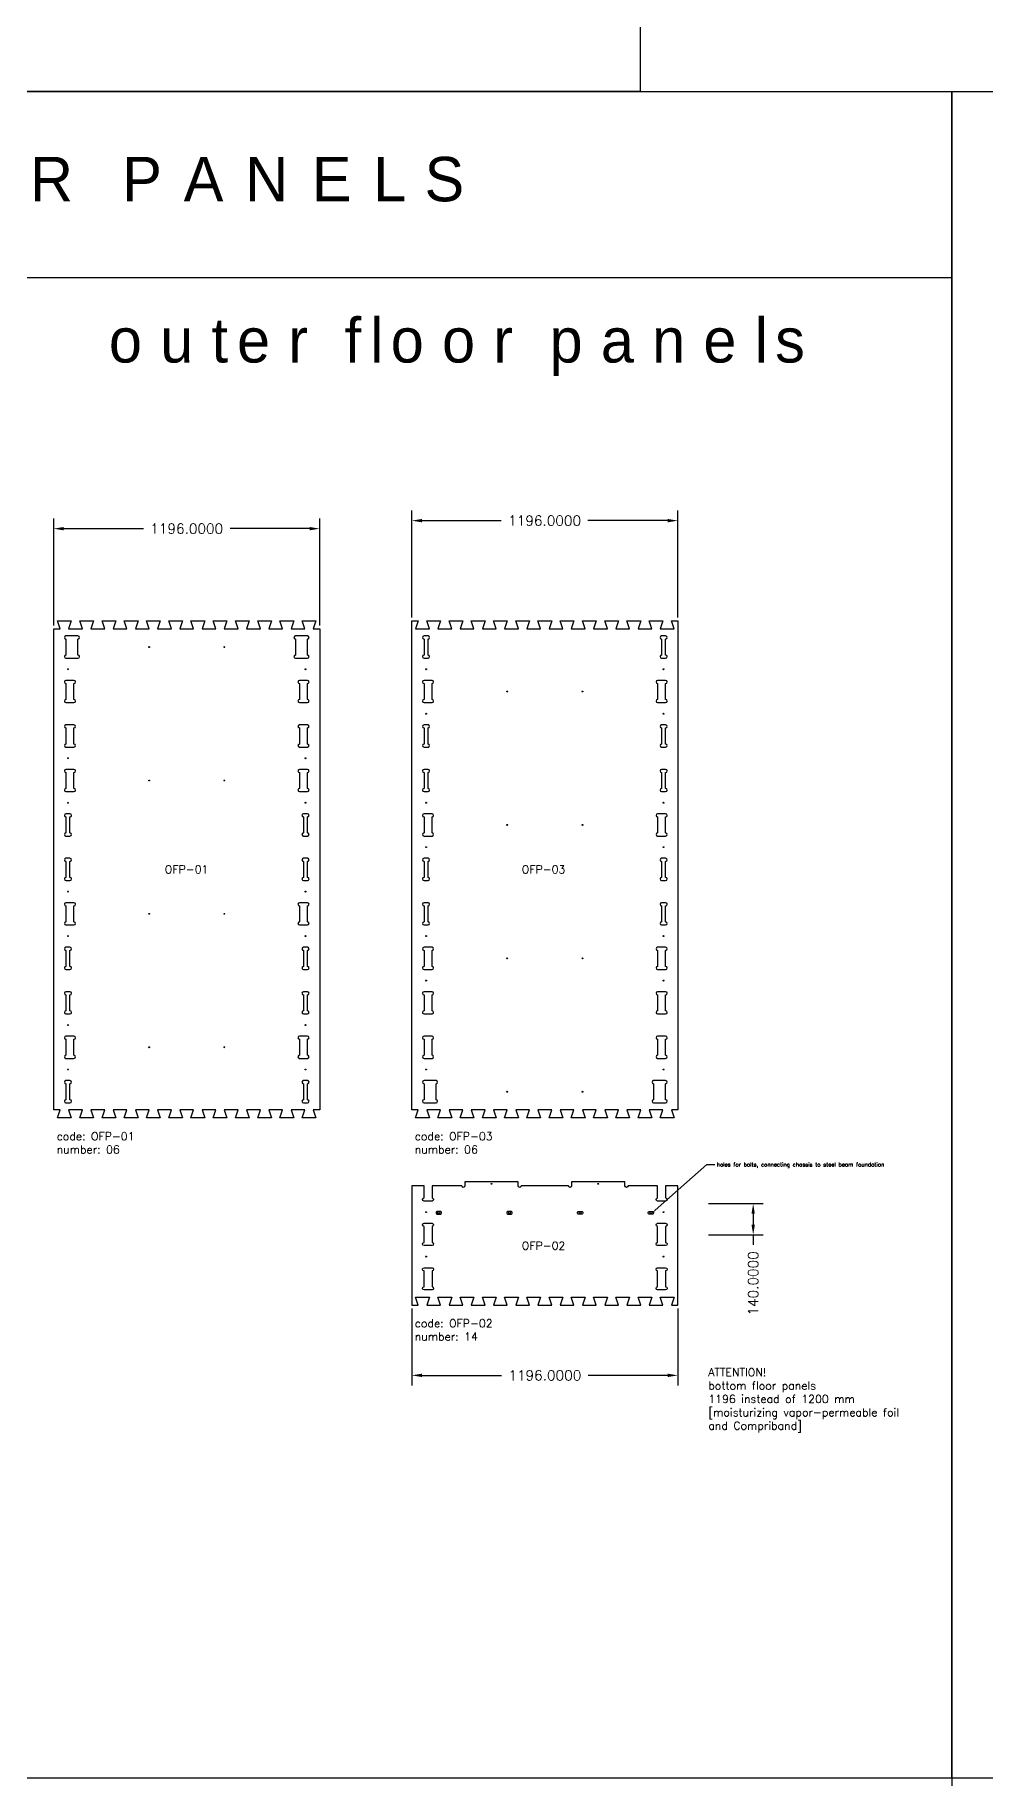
# Model space of a CAD drawing. Header units: millimetres. Extents: x -2063935 to 28085, y -14264 to 11271.
# Drawn here: x -12485 to -8212, y -6679 to 1161 of the extents above; entities that cross this region are included whole.
import ezdxf
from ezdxf import colors
from ezdxf.entities.mleader import LeaderData, LeaderLine
from ezdxf.math import Vec2, Vec3

# ---------------------------------------------------------------- set-up
doc = ezdxf.new("R2010")
doc.units = ezdxf.units.MM
for name, color, linetype in [('codes', 1, 'Continuous'), ('collection', 9, 'Continuous'), ('dimensions', 4, 'Continuous'), ('drill holes d4mm x 50mm screws', 3, 'Continuous'), ('guide lines', 252, 'Continuous'), ('holes d12mm for bolts d10mm', 6, 'Continuous'), ('text', 4, 'Continuous')]:
    doc.layers.add(name, color=color, linetype=linetype)
doc.styles.get("Standard").update_dxf_attribs({"font": 'romans.shx'})
doc.dimstyles.get("Standard").update_dxf_attribs({"dimscale": 250, "dimtxt": 0.18, "dimasz": 0.18, "dimexe": 0.18, "dimexo": 0.0625, "dimgap": 0.09, "dimtad": 0, "dimdec": 4, "dimzin": 0, "dimdsep": 46, "dimtxsty": 'Standard', "dimcen": 0.09, "dimclre": 252, "dimadec": 0, "dimazin": 0, "dimtfac": 1, "dimtdec": 4, "dimtofl": 0, "dimtmove": 0, "dimatfit": 3, "dimfxl": 1, "dimtolj": 1, "dimtzin": 0, "dimarcsym": 0})

# ---------------------------------------------------------------- blocks, each defined once
blk = doc.blocks.new('*D6')
at = {"layer": 'Defpoints', "color": 0, "transparency": 16777216}
for p in [(-9470.6, -4095.3), (-9470.6, -4235.3), (-9254.6, -4235.3)]:
    blk.add_point(p, dxfattribs=at)
at = {"layer": 'dimensions', "color": 252, "lineweight": -2, "transparency": 16777216}
for p, q in [((-9455, -4095.3), (-9209.6, -4095.3)), ((-9455, -4235.3), (-9209.6, -4235.3))]:
    blk.add_line(p, q, dxfattribs=at)
at = {"layer": 'dimensions', "color": 0, "lineweight": -2, "transparency": 16777216}
for p, q in [((-9254.6, -4140.3), (-9254.6, -4190.3)), ((-9254.6, -4235.3), (-9254.6, -4280.3))]:
    blk.add_line(p, q, dxfattribs=at)
at = {"layer": 'dimensions', "color": 0, "transparency": 16777216}
for points in [[(-9262.1, -4140.3), (-9247.1, -4140.3), (-9254.6, -4095.3)], [(-9262.1, -4190.3), (-9247.1, -4190.3), (-9254.6, -4235.3)]]:
    blk.add_solid(points, dxfattribs=at)
at = {"layer": 'dimensions', "color": 0, "transparency": 16777216, "insert": (-9254.6, -4453.9), "char_height": 45, "attachment_point": 5, "rotation": 90}
blk.add_mtext('\\A1;140.0000', dxfattribs=at)
blk = doc.blocks.new('*D7')
at = {"layer": 'Defpoints', "color": 0, "transparency": 16777216}
for p in [(-9593.5, -1023.4), (-10789.5, -1473.9), (-9593.5, -1473.9)]:
    blk.add_point(p, dxfattribs=at)
at = {"layer": 'dimensions', "color": 252, "lineweight": -2, "transparency": 16777216}
for p, q in [((-10789.5, -1458.3), (-10789.5, -978.4)), ((-9593.5, -1458.3), (-9593.5, -978.4))]:
    blk.add_line(p, q, dxfattribs=at)
at = {"layer": 'dimensions', "color": 0, "lineweight": -2, "transparency": 16777216}
for p, q in [((-10744.5, -1023.4), (-10387.5, -1023.4)), ((-9638.5, -1023.4), (-9997.5, -1023.4))]:
    blk.add_line(p, q, dxfattribs=at)
at = {"layer": 'dimensions', "color": 0, "transparency": 16777216}
for points in [[(-10744.5, -1015.9), (-10744.5, -1030.9), (-10789.5, -1023.4)], [(-9638.5, -1015.9), (-9638.5, -1030.9), (-9593.5, -1023.4)]]:
    blk.add_solid(points, dxfattribs=at)
at = {"layer": 'dimensions', "color": 0, "transparency": 16777216, "insert": (-10192.5, -1023.4), "char_height": 45, "attachment_point": 5}
blk.add_mtext('\\A1;1196.0000', dxfattribs=at)
blk = doc.blocks.new('*D8')
at = {"layer": 'Defpoints', "color": 0, "transparency": 16777216}
for p in [(-11203.9, -1059.4), (-12399.9, -1509.9), (-11203.9, -1509.9)]:
    blk.add_point(p, dxfattribs=at)
at = {"layer": 'dimensions', "color": 252, "lineweight": -2, "transparency": 16777216}
for p, q in [((-12399.9, -1494.3), (-12399.9, -1014.4)), ((-11203.9, -1494.3), (-11203.9, -1014.4))]:
    blk.add_line(p, q, dxfattribs=at)
at = {"layer": 'dimensions', "color": 0, "lineweight": -2, "transparency": 16777216}
for p, q in [((-12354.9, -1059.4), (-11996.9, -1059.4)), ((-11248.9, -1059.4), (-11606.9, -1059.4))]:
    blk.add_line(p, q, dxfattribs=at)
at = {"layer": 'dimensions', "color": 0, "transparency": 16777216}
for points in [[(-12354.9, -1051.9), (-12354.9, -1066.9), (-12399.9, -1059.4)], [(-11248.9, -1051.9), (-11248.9, -1066.9), (-11203.9, -1059.4)]]:
    blk.add_solid(points, dxfattribs=at)
at = {"layer": 'dimensions', "color": 0, "transparency": 16777216, "insert": (-11801.9, -1059.4), "char_height": 45, "attachment_point": 5}
blk.add_mtext('\\A1;1196.0000', dxfattribs=at)
blk = doc.blocks.new('*D9')
at = {"layer": 'Defpoints', "color": 0, "transparency": 16777216}
for p in [(-10789.5, -4551.3), (-9593.5, -4551.3), (-9593.5, -4867.6)]:
    blk.add_point(p, dxfattribs=at)
at = {"layer": 'dimensions', "color": 252, "lineweight": -2, "transparency": 16777216}
for p, q in [((-10789.5, -4567), (-10789.5, -4912.6)), ((-9593.5, -4567), (-9593.5, -4912.6))]:
    blk.add_line(p, q, dxfattribs=at)
at = {"layer": 'dimensions', "color": 0, "lineweight": -2, "transparency": 16777216}
for p, q in [((-10744.5, -4867.6), (-10386.5, -4867.6)), ((-9638.5, -4867.6), (-9996.5, -4867.6))]:
    blk.add_line(p, q, dxfattribs=at)
at = {"layer": 'dimensions', "color": 0, "transparency": 16777216}
for points in [[(-10744.5, -4860.1), (-10744.5, -4875.1), (-10789.5, -4867.6)], [(-9638.5, -4860.1), (-9638.5, -4875.1), (-9593.5, -4867.6)]]:
    blk.add_solid(points, dxfattribs=at)
at = {"layer": 'dimensions', "color": 0, "transparency": 16777216, "insert": (-10191.5, -4867.6), "char_height": 45, "attachment_point": 5}
blk.add_mtext('\\A1;1196.0000', dxfattribs=at)

msp = doc.modelspace()

# ---------------------------------------------------------------- linework, layer by layer
at = {"color": 2}
for p, q in [((-10698.46335, -4083.32595), (-10734.46335, -4083.32595)), ((-9648.46335, -4083.32595), (-9684.46335, -4083.32595))]:
    msp.add_line(p, q, dxfattribs=at)
for points in [[(-12182.857, -3709.94205), (-12170.857, -3673.94205), (-12232.857, -3673.94205), (-12220.857, -3709.94205), (-12282.857, -3709.94205), (-12270.857, -3673.94205), (-12332.857, -3673.94205), (-12320.857, -3709.94205), (-12382.857, -3709.94205), (-12370.857, -3673.94205), (-12399.857, -3673.94205), (-12399.857, -1509.94205), (-12370.857, -1509.94205), (-12382.857, -1473.94205), (-12320.857, -1473.94205), (-12332.857, -1509.94205), (-12270.857, -1509.94205), (-12282.857, -1473.94205), (-12220.857, -1473.94205), (-12232.857, -1509.94205), (-12170.857, -1509.94205), (-12182.857, -1473.94205), (-12120.857, -1473.94205), (-12132.857, -1509.94205), (-12070.857, -1509.94205), (-12082.857, -1473.94205), (-12020.857, -1473.94205), (-12032.857, -1509.94205), (-11970.857, -1509.94205), (-11982.857, -1473.94205), (-11920.857, -1473.94205), (-11932.857, -1509.94205), (-11870.857, -1509.94205), (-11882.857, -1473.94205), (-11820.857, -1473.94205), (-11832.857, -1509.94205), (-11770.857, -1509.94205), (-11782.857, -1473.94205), (-11720.857, -1473.94205), (-11732.857, -1509.94205), (-11670.857, -1509.94205), (-11682.857, -1473.94205), (-11620.857, -1473.94205), (-11632.857, -1509.94205), (-11570.857, -1509.94205), (-11582.857, -1473.94205), (-11520.857, -1473.94205), (-11532.857, -1509.94205), (-11470.857, -1509.94205), (-11482.857, -1473.94205), (-11420.857, -1473.94205), (-11432.857, -1509.94205), (-11370.857, -1509.94205), (-11382.857, -1473.94205), (-11320.857, -1473.94205), (-11332.857, -1509.94205), (-11270.857, -1509.94205), (-11282.857, -1473.94205), (-11220.857, -1473.94205), (-11232.857, -1509.94205), (-11203.857, -1509.94205), (-11203.857, -3673.94205), (-11232.857, -3673.94205), (-11220.857, -3709.94205), (-11282.857, -3709.94205), (-11270.857, -3673.94205), (-11332.857, -3673.94205), (-11320.857, -3709.94205), (-11382.857, -3709.94205), (-11370.857, -3673.94205), (-11432.857, -3673.94205), (-11420.857, -3709.94205), (-11482.857, -3709.94205), (-11470.857, -3673.94205), (-11532.857, -3673.94205), (-11520.857, -3709.94205), (-11582.857, -3709.94205), (-11570.857, -3673.94205), (-11632.857, -3673.94205), (-11620.857, -3709.94205), (-11682.857, -3709.94205), (-11670.857, -3673.94205), (-11732.857, -3673.94205), (-11720.857, -3709.94205), (-11782.857, -3709.94205), (-11770.857, -3673.94205), (-11832.857, -3673.94205), (-11820.857, -3709.94205), (-11882.857, -3709.94205), (-11870.857, -3673.94205), (-11932.857, -3673.94205), (-11920.857, -3709.94205), (-11982.857, -3709.94205), (-11970.857, -3673.94205), (-12032.857, -3673.94205), (-12020.857, -3709.94205), (-12082.857, -3709.94205), (-12070.857, -3673.94205), (-12132.857, -3673.94205), (-12120.857, -3709.94205)], [(-10172.46335, -1509.94205), (-10110.46335, -1509.94205), (-10122.46335, -1473.94205), (-10060.46335, -1473.94205), (-10072.46335, -1509.94205), (-10010.46335, -1509.94205), (-10022.46335, -1473.94205), (-9960.46335, -1473.94205), (-9972.46335, -1509.94205), (-9910.46335, -1509.94205), (-9922.46335, -1473.94205), (-9860.46335, -1473.94205), (-9872.46335, -1509.94205), (-9810.46335, -1509.94205), (-9822.46335, -1473.94205), (-9760.46335, -1473.94205), (-9772.46335, -1509.94205), (-9710.46335, -1509.94205), (-9722.46335, -1473.94205), (-9660.46335, -1473.94205), (-9672.46335, -1509.94205), (-9610.46335, -1509.94205), (-9622.46335, -1473.94205), (-9593.46335, -1473.94205), (-9593.46335, -3673.94205), (-9622.46335, -3673.94205), (-9610.46335, -3709.94205), (-9672.46335, -3709.94205), (-9660.46335, -3673.94205), (-9722.46335, -3673.94205), (-9710.46335, -3709.94205), (-9772.46335, -3709.94205), (-9760.46335, -3673.94205), (-9822.46335, -3673.94205), (-9810.46335, -3709.94205), (-9872.46335, -3709.94205), (-9860.46335, -3673.94205), (-9922.46335, -3673.94205), (-9910.46335, -3709.94205), (-9972.46335, -3709.94205), (-9960.46335, -3673.94205), (-10022.46335, -3673.94205), (-10010.46335, -3709.94205), (-10072.46335, -3709.94205), (-10060.46335, -3673.94205), (-10122.46335, -3673.94205), (-10110.46335, -3709.94205), (-10172.46335, -3709.94205), (-10160.46335, -3673.94205), (-10222.46335, -3673.94205), (-10210.46335, -3709.94205), (-10272.46335, -3709.94205), (-10260.46335, -3673.94205), (-10322.46335, -3673.94205), (-10310.46335, -3709.94205), (-10372.46335, -3709.94205), (-10360.46335, -3673.94205), (-10422.46335, -3673.94205), (-10410.46335, -3709.94205), (-10472.46335, -3709.94205), (-10460.46335, -3673.94205), (-10522.46335, -3673.94205), (-10510.46335, -3709.94205), (-10572.46335, -3709.94205), (-10560.46335, -3673.94205), (-10622.46335, -3673.94205), (-10610.46335, -3709.94205), (-10672.46335, -3709.94205), (-10660.46335, -3673.94205), (-10722.46335, -3673.94205), (-10710.46335, -3709.94205), (-10772.46335, -3709.94205), (-10760.46335, -3673.94205), (-10789.46335, -3673.94205), (-10789.46335, -1473.94205), (-10760.46335, -1473.94205), (-10772.46335, -1509.94205), (-10710.46335, -1509.94205), (-10722.46335, -1473.94205), (-10660.46335, -1473.94205), (-10672.46335, -1509.94205), (-10610.46335, -1509.94205), (-10622.46335, -1473.94205), (-10560.46335, -1473.94205), (-10572.46335, -1509.94205), (-10510.46335, -1509.94205), (-10522.46335, -1473.94205), (-10460.46335, -1473.94205), (-10472.46335, -1509.94205), (-10410.46335, -1509.94205), (-10422.46335, -1473.94205), (-10360.46335, -1473.94205), (-10372.46335, -1509.94205), (-10310.46335, -1509.94205), (-10322.46335, -1473.94205), (-10260.46335, -1473.94205), (-10272.46335, -1509.94205), (-10210.46335, -1509.94205), (-10222.46335, -1473.94205), (-10160.46335, -1473.94205)]]:
    msp.add_lwpolyline(points, close=True, dxfattribs=at)
for points in [[(-12344.857, -1641.94205), (-12290.857, -1641.94205, 1), (-12290.857, -1627.94205), (-12290.857, -1555.94205, 1), (-12290.857, -1541.94205), (-12344.857, -1541.94205, 1), (-12344.857, -1555.94205), (-12344.857, -1627.94205, 1)], [(-11312.857, -1641.94205), (-11258.857, -1641.94205, 1), (-11258.857, -1627.94205), (-11258.857, -1555.94205, 1), (-11258.857, -1541.94205), (-11312.857, -1541.94205, 1), (-11312.857, -1555.94205), (-11312.857, -1627.94205, 1)], [(-10734.46335, -1641.94205), (-10716.46335, -1641.94205, 1), (-10716.46335, -1627.94205), (-10716.46335, -1555.94205, 1), (-10716.46335, -1541.94205), (-10734.46335, -1541.94205, 1), (-10734.46335, -1555.94205), (-10734.46335, -1627.94205, 1)], [(-9666.46335, -1641.94205), (-9648.46335, -1641.94205, 1), (-9648.46335, -1627.94205), (-9648.46335, -1555.94205, 1), (-9648.46335, -1541.94205), (-9666.46335, -1541.94205, 1), (-9666.46335, -1555.94205), (-9666.46335, -1627.94205, 1)], [(-12344.857, -1841.94205), (-12308.857, -1841.94205, 1), (-12308.857, -1827.94205), (-12308.857, -1755.94205, 1), (-12308.857, -1741.94205), (-12344.857, -1741.94205, 1), (-12344.857, -1755.94205), (-12344.857, -1827.94205, 1)], [(-11294.857, -1841.94205), (-11258.857, -1841.94205, 1), (-11258.857, -1827.94205), (-11258.857, -1755.94205, 1), (-11258.857, -1741.94205), (-11294.857, -1741.94205, 1), (-11294.857, -1755.94205), (-11294.857, -1827.94205, 1)], [(-10734.46335, -1841.94205), (-10698.46335, -1841.94205, 1), (-10698.46335, -1827.94205), (-10698.46335, -1755.94205, 1), (-10698.46335, -1741.94205), (-10734.46335, -1741.94205, 1), (-10734.46335, -1755.94205), (-10734.46335, -1827.94205, 1)], [(-9684.46335, -1841.94205), (-9648.46335, -1841.94205, 1), (-9648.46335, -1827.94205), (-9648.46335, -1755.94205, 1), (-9648.46335, -1741.94205), (-9684.46335, -1741.94205, 1), (-9684.46335, -1755.94205), (-9684.46335, -1827.94205, 1)], [(-12344.857, -2041.94205), (-12308.857, -2041.94205, 1), (-12308.857, -2027.94205), (-12308.857, -1955.94205, 1), (-12308.857, -1941.94205), (-12344.857, -1941.94205, 1), (-12344.857, -1955.94205), (-12344.857, -2027.94205, 1)], [(-11294.857, -2041.94205), (-11258.857, -2041.94205, 1), (-11258.857, -2027.94205), (-11258.857, -1955.94205, 1), (-11258.857, -1941.94205), (-11294.857, -1941.94205, 1), (-11294.857, -1955.94205), (-11294.857, -2027.94205, 1)], [(-10734.46335, -2041.94205), (-10716.46335, -2041.94205, 1), (-10716.46335, -2027.94205), (-10716.46335, -1955.94205, 1), (-10716.46335, -1941.94205), (-10734.46335, -1941.94205, 1), (-10734.46335, -1955.94205), (-10734.46335, -2027.94205, 1)], [(-9666.46335, -2041.94205), (-9648.46335, -2041.94205, 1), (-9648.46335, -2027.94205), (-9648.46335, -1955.94205, 1), (-9648.46335, -1941.94205), (-9666.46335, -1941.94205, 1), (-9666.46335, -1955.94205), (-9666.46335, -2027.94205, 1)], [(-12344.857, -2241.94205), (-12308.857, -2241.94205, 1), (-12308.857, -2227.94205), (-12308.857, -2155.94205, 1), (-12308.857, -2141.94205), (-12344.857, -2141.94205, 1), (-12344.857, -2155.94205), (-12344.857, -2227.94205, 1)], [(-11294.857, -2241.94205), (-11258.857, -2241.94205, 1), (-11258.857, -2227.94205), (-11258.857, -2155.94205, 1), (-11258.857, -2141.94205), (-11294.857, -2141.94205, 1), (-11294.857, -2155.94205), (-11294.857, -2227.94205, 1)], [(-10734.46335, -2241.94205), (-10716.46335, -2241.94205, 1), (-10716.46335, -2227.94205), (-10716.46335, -2155.94205, 1), (-10716.46335, -2141.94205), (-10734.46335, -2141.94205, 1), (-10734.46335, -2155.94205), (-10734.46335, -2227.94205, 1)], [(-9666.46335, -2241.94205), (-9648.46335, -2241.94205, 1), (-9648.46335, -2227.94205), (-9648.46335, -2155.94205, 1), (-9648.46335, -2141.94205), (-9666.46335, -2141.94205, 1), (-9666.46335, -2155.94205), (-9666.46335, -2227.94205, 1)], [(-12344.857, -2441.94205), (-12326.857, -2441.94205, 1), (-12326.857, -2427.94205), (-12326.857, -2355.94205, 1), (-12326.857, -2341.94205), (-12344.857, -2341.94205, 1), (-12344.857, -2355.94205), (-12344.857, -2427.94205, 1)], [(-11276.857, -2441.94205), (-11258.857, -2441.94205, 1), (-11258.857, -2427.94205), (-11258.857, -2355.94205, 1), (-11258.857, -2341.94205), (-11276.857, -2341.94205, 1), (-11276.857, -2355.94205), (-11276.857, -2427.94205, 1)], [(-10734.46335, -2441.94205), (-10698.46335, -2441.94205, 1), (-10698.46335, -2427.94205), (-10698.46335, -2355.94205, 1), (-10698.46335, -2341.94205), (-10734.46335, -2341.94205, 1), (-10734.46335, -2355.94205), (-10734.46335, -2427.94205, 1)], [(-9684.46335, -2441.94205), (-9648.46335, -2441.94205, 1), (-9648.46335, -2427.94205), (-9648.46335, -2355.94205, 1), (-9648.46335, -2341.94205), (-9684.46335, -2341.94205, 1), (-9684.46335, -2355.94205), (-9684.46335, -2427.94205, 1)], [(-12344.857, -2641.94205), (-12326.857, -2641.94205, 1), (-12326.857, -2627.94205), (-12326.857, -2555.94205, 1), (-12326.857, -2541.94205), (-12344.857, -2541.94205, 1), (-12344.857, -2555.94205), (-12344.857, -2627.94205, 1)], [(-11276.857, -2641.94205), (-11258.857, -2641.94205, 1), (-11258.857, -2627.94205), (-11258.857, -2555.94205, 1), (-11258.857, -2541.94205), (-11276.857, -2541.94205, 1), (-11276.857, -2555.94205), (-11276.857, -2627.94205, 1)], [(-10734.46335, -2641.94205), (-10716.46335, -2641.94205, 1), (-10716.46335, -2627.94205), (-10716.46335, -2555.94205, 1), (-10716.46335, -2541.94205), (-10734.46335, -2541.94205, 1), (-10734.46335, -2555.94205), (-10734.46335, -2627.94205, 1)], [(-9666.46335, -2641.94205), (-9648.46335, -2641.94205, 1), (-9648.46335, -2627.94205), (-9648.46335, -2555.94205, 1), (-9648.46335, -2541.94205), (-9666.46335, -2541.94205, 1), (-9666.46335, -2555.94205), (-9666.46335, -2627.94205, 1)], [(-12344.857, -2841.94205), (-12308.857, -2841.94205, 1), (-12308.857, -2827.94205), (-12308.857, -2755.94205, 1), (-12308.857, -2741.94205), (-12344.857, -2741.94205, 1), (-12344.857, -2755.94205), (-12344.857, -2827.94205, 1)], [(-11294.857, -2841.94205), (-11258.857, -2841.94205, 1), (-11258.857, -2827.94205), (-11258.857, -2755.94205, 1), (-11258.857, -2741.94205), (-11294.857, -2741.94205, 1), (-11294.857, -2755.94205), (-11294.857, -2827.94205, 1)], [(-10734.46335, -2841.94205), (-10716.46335, -2841.94205, 1), (-10716.46335, -2827.94205), (-10716.46335, -2755.94205, 1), (-10716.46335, -2741.94205), (-10734.46335, -2741.94205, 1), (-10734.46335, -2755.94205), (-10734.46335, -2827.94205, 1)], [(-9666.46335, -2841.94205), (-9648.46335, -2841.94205, 1), (-9648.46335, -2827.94205), (-9648.46335, -2755.94205, 1), (-9648.46335, -2741.94205), (-9666.46335, -2741.94205, 1), (-9666.46335, -2755.94205), (-9666.46335, -2827.94205, 1)], [(-12344.857, -3041.94205), (-12326.857, -3041.94205, 1), (-12326.857, -3027.94205), (-12326.857, -2955.94205, 1), (-12326.857, -2941.94205), (-12344.857, -2941.94205, 1), (-12344.857, -2955.94205), (-12344.857, -3027.94205, 1)], [(-11276.857, -3041.94205), (-11258.857, -3041.94205, 1), (-11258.857, -3027.94205), (-11258.857, -2955.94205, 1), (-11258.857, -2941.94205), (-11276.857, -2941.94205, 1), (-11276.857, -2955.94205), (-11276.857, -3027.94205, 1)], [(-10734.46335, -3041.94205), (-10698.46335, -3041.94205, 1), (-10698.46335, -3027.94205), (-10698.46335, -2955.94205, 1), (-10698.46335, -2941.94205), (-10734.46335, -2941.94205, 1), (-10734.46335, -2955.94205), (-10734.46335, -3027.94205, 1)], [(-9684.46335, -3041.94205), (-9648.46335, -3041.94205, 1), (-9648.46335, -3027.94205), (-9648.46335, -2955.94205, 1), (-9648.46335, -2941.94205), (-9684.46335, -2941.94205, 1), (-9684.46335, -2955.94205), (-9684.46335, -3027.94205, 1)], [(-12344.857, -3241.94205), (-12326.857, -3241.94205, 1), (-12326.857, -3227.94205), (-12326.857, -3155.94205, 1), (-12326.857, -3141.94205), (-12344.857, -3141.94205, 1), (-12344.857, -3155.94205), (-12344.857, -3227.94205, 1)], [(-11276.857, -3241.94205), (-11258.857, -3241.94205, 1), (-11258.857, -3227.94205), (-11258.857, -3155.94205, 1), (-11258.857, -3141.94205), (-11276.857, -3141.94205, 1), (-11276.857, -3155.94205), (-11276.857, -3227.94205, 1)], [(-10734.46335, -3241.94205), (-10698.46335, -3241.94205, 1), (-10698.46335, -3227.94205), (-10698.46335, -3155.94205, 1), (-10698.46335, -3141.94205), (-10734.46335, -3141.94205, 1), (-10734.46335, -3155.94205), (-10734.46335, -3227.94205, 1)], [(-9684.46335, -3241.94205), (-9648.46335, -3241.94205, 1), (-9648.46335, -3227.94205), (-9648.46335, -3155.94205, 1), (-9648.46335, -3141.94205), (-9684.46335, -3141.94205, 1), (-9684.46335, -3155.94205), (-9684.46335, -3227.94205, 1)], [(-12344.857, -3441.94205), (-12308.857, -3441.94205, 1), (-12308.857, -3427.94205), (-12308.857, -3355.94205, 1), (-12308.857, -3341.94205), (-12344.857, -3341.94205, 1), (-12344.857, -3355.94205), (-12344.857, -3427.94205, 1)], [(-11294.857, -3441.94205), (-11258.857, -3441.94205, 1), (-11258.857, -3427.94205), (-11258.857, -3355.94205, 1), (-11258.857, -3341.94205), (-11294.857, -3341.94205, 1), (-11294.857, -3355.94205), (-11294.857, -3427.94205, 1)], [(-10734.46335, -3441.94205), (-10698.46335, -3441.94205, 1), (-10698.46335, -3427.94205), (-10698.46335, -3355.94205, 1), (-10698.46335, -3341.94205), (-10734.46335, -3341.94205, 1), (-10734.46335, -3355.94205), (-10734.46335, -3427.94205, 1)], [(-9684.46335, -3441.94205), (-9648.46335, -3441.94205, 1), (-9648.46335, -3427.94205), (-9648.46335, -3355.94205, 1), (-9648.46335, -3341.94205), (-9684.46335, -3341.94205, 1), (-9684.46335, -3355.94205), (-9684.46335, -3427.94205, 1)], [(-12344.857, -3641.94205), (-12326.857, -3641.94205, 1), (-12326.857, -3627.94205), (-12326.857, -3555.94205, 1), (-12326.857, -3541.94205), (-12344.857, -3541.94205, 1), (-12344.857, -3555.94205), (-12344.857, -3627.94205, 1)], [(-11276.857, -3641.94205), (-11258.857, -3641.94205, 1), (-11258.857, -3627.94205), (-11258.857, -3555.94205, 1), (-11258.857, -3541.94205), (-11276.857, -3541.94205, 1), (-11276.857, -3555.94205), (-11276.857, -3627.94205, 1)], [(-10734.46335, -3641.94205), (-10680.46335, -3641.94205, 1), (-10680.46335, -3627.94205), (-10680.46335, -3555.94205, 1), (-10680.46335, -3541.94205), (-10734.46335, -3541.94205, 1), (-10734.46335, -3555.94205), (-10734.46335, -3627.94205, 1)], [(-9702.46335, -3641.94205), (-9648.46335, -3641.94205, 1), (-9648.46335, -3627.94205), (-9648.46335, -3555.94205, 1), (-9648.46335, -3541.94205), (-9702.46335, -3541.94205, 1), (-9702.46335, -3555.94205), (-9702.46335, -3627.94205, 1)], [(-10734.46335, -4183.32595), (-10698.46335, -4183.32595, -1), (-10698.46335, -4197.32595), (-10698.46335, -4269.32595, -1), (-10698.46335, -4283.32595), (-10734.46335, -4283.32595, -1), (-10734.46335, -4269.32595), (-10734.46335, -4197.32595, -1)], [(-9684.46335, -4183.32595), (-9648.46335, -4183.32595, -1), (-9648.46335, -4197.32595), (-9648.46335, -4269.32595, -1), (-9648.46335, -4283.32595), (-9684.46335, -4283.32595, -1), (-9684.46335, -4269.32595), (-9684.46335, -4197.32595, -1)], [(-10734.46335, -4383.32595), (-10698.46335, -4383.32595, -1), (-10698.46335, -4397.32595), (-10698.46335, -4469.32595, -1), (-10698.46335, -4483.32595), (-10734.46335, -4483.32595, -1), (-10734.46335, -4469.32595), (-10734.46335, -4397.32595, -1)], [(-9684.46335, -4383.32595), (-9648.46335, -4383.32595, -1), (-9648.46335, -4397.32595), (-9648.46335, -4469.32595, -1), (-9648.46335, -4483.32595), (-9684.46335, -4483.32595, -1), (-9684.46335, -4469.32595), (-9684.46335, -4397.32595, -1)]]:
    msp.add_lwpolyline(points, format="xyb", close=True, dxfattribs=at)
msp.add_lwpolyline([(-9648.46335, -4015.32595), (-9648.46335, -4069.32595, -1), (-9648.46335, -4083.32595), (-9684.46335, -4083.32595, -1), (-9684.46335, -4069.32595), (-9684.46335, -4015.32595), (-9817.46335, -4015.32595, -1), (-9831.46335, -4015.32595), (-9831.46335, -3997.32595), (-10071.46335, -3997.32595), (-10071.46335, -4015.32595, -1), (-10085.46335, -4015.32595), (-10297.46335, -4015.32595, -1), (-10311.46335, -4015.32595), (-10311.46335, -3997.32595), (-10551.46335, -3997.32595), (-10551.46335, -4015.32595, -1), (-10565.46335, -4015.32595), (-10698.46335, -4015.32595), (-10698.46335, -4069.32595, -1), (-10698.46335, -4083.32595), (-10734.46335, -4083.32595, -1), (-10734.46335, -4069.32595), (-10734.46335, -4015.32595), (-10789.46335, -4015.32595), (-10789.46335, -4551.32595), (-10760.46335, -4551.32595), (-10772.46335, -4515.32595), (-10710.46335, -4515.32595), (-10722.46335, -4551.32595), (-10660.46335, -4551.32595), (-10672.46335, -4515.32595), (-10610.46335, -4515.32595), (-10622.46335, -4551.32595), (-10560.46335, -4551.32595), (-10572.46335, -4515.32595), (-10510.46335, -4515.32595), (-10522.46335, -4551.32595), (-10460.46335, -4551.32595), (-10472.46335, -4515.32595), (-10410.46335, -4515.32595), (-10422.46335, -4551.32595), (-10360.46335, -4551.32595), (-10372.46335, -4515.32595), (-10310.46335, -4515.32595), (-10322.46335, -4551.32595), (-10260.46335, -4551.32595), (-10272.46335, -4515.32595), (-10210.46335, -4515.32595), (-10222.46335, -4551.32595), (-10160.46335, -4551.32595), (-10172.46335, -4515.32595), (-10110.46335, -4515.32595), (-10122.46335, -4551.32595), (-10060.46335, -4551.32595), (-10072.46335, -4515.32595), (-10010.46335, -4515.32595), (-10022.46335, -4551.32595), (-9960.46335, -4551.32595), (-9972.46335, -4515.32595), (-9910.46335, -4515.32595), (-9922.46335, -4551.32595), (-9860.46335, -4551.32595), (-9872.46335, -4515.32595), (-9810.46335, -4515.32595), (-9822.46335, -4551.32595), (-9760.46335, -4551.32595), (-9772.46335, -4515.32595), (-9710.46335, -4515.32595), (-9722.46335, -4551.32595), (-9660.46335, -4551.32595), (-9672.46335, -4515.32595), (-9610.46335, -4515.32595), (-9622.46335, -4551.32595), (-9593.46335, -4551.32595), (-9593.46335, -4015.32595), (-9648.46335, -4015.32595)], format="xyb", dxfattribs=at)
at = {"layer": 'collection'}
for points in [[(-16702.05284, 9112.35779), (-9763.50431, 9112.35779), (-9763.50431, 906.12007), (-16702.05284, 906.12007)], [(-5486.75045, 8296.50093), (-9763.50431, 8296.50093), (-9763.50431, 906.12007), (-5486.75045, 906.12007)], [(-16702.05284, 906.12007), (-8361.65259, 906.12007), (-8361.65259, -11338.42906), (-16702.05284, -11338.42906)], [(-16702.05284, 906.12007), (-8361.65259, 906.12007), (-8361.65259, -6679.02885), (-16702.05284, -6679.02885)], [(-8361.65259, 906.12007), (-2686.72501, 906.12007), (-2686.72501, -6679.02885), (-8361.65259, -6679.02885)]]:
    msp.add_lwpolyline(points, close=True, dxfattribs=at)
msp.add_lwpolyline([(-16702.05284, 70.88371), (-8361.65259, 70.88371)], dxfattribs=at)
at = {"layer": 'drill holes d4mm x 50mm screws'}
for centre in [(-11970.857, -1591.94205), (-11632.857, -1591.94205), (-12335.857, -1691.94205), (-11267.857, -1691.94205), (-10725.46335, -1691.94205), (-9657.46335, -1691.94205), (-10360.46335, -1791.94205), (-10022.46335, -1791.94205), (-10725.46335, -1891.94205), (-9657.46335, -1891.94205), (-12335.857, -2091.94205), (-11267.857, -2091.94205), (-11970.857, -2191.94205), (-11632.857, -2191.94205), (-12335.857, -2291.94205), (-11267.857, -2291.94205), (-10725.46335, -2291.94205), (-9657.46335, -2291.94205), (-10360.46335, -2391.94205), (-10022.46335, -2391.94205), (-10725.46335, -2491.94205), (-9657.46335, -2491.94205), (-12335.857, -2691.94205), (-11267.857, -2691.94205), (-11970.857, -2791.94205), (-11632.857, -2791.94205), (-12335.857, -2891.94205), (-11267.857, -2891.94205), (-10725.46335, -2891.94205), (-9657.46335, -2891.94205), (-10360.46335, -2991.94205), (-10022.46335, -2991.94205), (-10725.46335, -3091.94205), (-9657.46335, -3091.94205), (-12335.857, -3291.94205), (-11267.857, -3291.94205), (-11970.857, -3391.94205), (-11632.857, -3391.94205), (-12335.857, -3491.94205), (-11267.857, -3491.94205), (-10725.46335, -3491.94205), (-9657.46335, -3491.94205), (-10360.46335, -3591.94205), (-10022.46335, -3591.94205), (-10431.46335, -4006.32595), (-9951.46335, -4006.32595), (-10725.46335, -4133.32595), (-9657.46335, -4133.32595), (-10725.46335, -4333.32595), (-9657.46335, -4333.32595)]:
    msp.add_circle(centre, 2, dxfattribs=at)
at = {"layer": 'guide lines'}
for centre in [(-10668.46335, -4136.32595), (-10350.46335, -4136.32595), (-10032.46335, -4136.32595), (-9714.46335, -4136.32595)]:
    msp.add_circle(centre, 5, dxfattribs=at)
at = {"layer": 'holes d12mm for bolts d10mm'}
for points in [[(-10674.71335, -4142.32595), (-10662.21335, -4142.32595, 0.4142135624), (-10656.21335, -4136.32595), (-10656.21335, -4136.32595, 0.4142135624), (-10662.21335, -4130.32595), (-10674.71335, -4130.32595, 0.4142135624), (-10680.71335, -4136.32595), (-10680.71335, -4136.32595, 0.4142135624)], [(-10356.71335, -4142.32595), (-10344.21335, -4142.32595, 0.4142135624), (-10338.21335, -4136.32595), (-10338.21335, -4136.32595, 0.4142135624), (-10344.21335, -4130.32595), (-10356.71335, -4130.32595, 0.4142135624), (-10362.71335, -4136.32595), (-10362.71335, -4136.32595, 0.4142135624)], [(-10026.21335, -4142.32595), (-10038.71335, -4142.32595, -0.4142135624), (-10044.71335, -4136.32595), (-10044.71335, -4136.32595, -0.4142135624), (-10038.71335, -4130.32595), (-10026.21335, -4130.32595, -0.4142135624), (-10020.21335, -4136.32595), (-10020.21335, -4136.32595, -0.4142135624)], [(-9708.21335, -4142.32595), (-9720.71335, -4142.32595, -0.4142135624), (-9726.71335, -4136.32595), (-9726.71335, -4136.32595, -0.4142135624), (-9720.71335, -4130.32595), (-9708.21335, -4130.32595, -0.4142135624), (-9702.21335, -4136.32595), (-9702.21335, -4136.32595, -0.4142135624)]]:
    msp.add_lwpolyline(points, format="xyb", close=True, dxfattribs=at)

# ---------------------------------------------------------------- texts
at = {"layer": 'codes', "char_height": 36, "attachment_point": 4}
for s, insert in [('\\pi70.429;OFP-01', (-11970.857, -2591.94205)), ('\\pi65.286;OFP-03', (-10360.46335, -2591.94205)), ('\\pi65.286;OFP-02', (-10360.46335, -4284.30873))]:
    msp.add_mtext_dynamic_manual_height_columns(s, width=338, gutter_width=1, heights=[36], dxfattribs=dict(at, insert=insert))
at = {"layer": 'collection', "char_height": 200}
for s, width, insert, attachment_point in [('{\\fFranklin Gothic Medium|b0|i0|c0|p34;\\T1.55;FLOOR PANELS}', 3005.7447801, (-13635.02919, 612.85742), 1), ('{\\fFranklin Gothic Medium|b0|i0|c0|p34;\\T1.55;outer floor panels}', 4382.1143806, (-10550.25574, -112.12089), 2)]:
    msp.add_mtext_dynamic_manual_height_columns(s, width=width, gutter_width=1, heights=[0], dxfattribs=dict(at, insert=insert, attachment_point=attachment_point))
at = {"layer": 'dimensions', "insert": (-9456.43462, -4835.79016), "char_height": 36, "attachment_point": 1}
msp.add_mtext_dynamic_manual_height_columns('ATTENTION!\\Pbottom floor panels \\P1196 instead of 1200 mm\\P[moisturizing vapor-permeable foil\\Pand Compriband]', width=972.9855303, gutter_width=1, heights=[0], dxfattribs=at)
at = {"layer": 'text', "char_height": 36, "attachment_point": 1}
for s, width, insert in [('code: OFP-01\\Pnumber: 06', 551.1492974, (-12386.857, -3773.94205)), ('code: OFP-03\\Pnumber: 06', 482.0395887, (-10776.46335, -3773.94205)), ('code: OFP-02\\Pnumber: 14', 593.0732881, (-10776.46335, -4615.32595))]:
    msp.add_mtext_dynamic_manual_height_columns(s, width=width, gutter_width=1, heights=[0], dxfattribs=dict(at, insert=insert))

# ---------------------------------------------------------------- dimensions: what is measured, and where the dimension line sits
at = {"layer": 'dimensions'}
for base, p1, p2, picture, middle in [((-11203.857, -1059.41647), (-12399.857, -1509.94205), (-11203.857, -1509.94205), '*D8', (-11801.857, -1059.41647)), ((-9593.46335, -1023.41647), (-10789.46335, -1473.94205), (-9593.46335, -1473.94205), '*D7', (-10192.46335, -1023.41647)), ((-9593.46335, -4867.63716), (-10789.46335, -4551.32595), (-9593.46335, -4551.32595), '*D9', (-10191.46335, -4867.63716))]:
    dim = msp.add_linear_dim(base=base, p1=p1, p2=p2, dimstyle='Standard', dxfattribs=at)
    dim.commit()
    dim.dimension.update_dxf_attribs({"geometry": picture, "text_midpoint": middle, "dimtype": 160})
dim = msp.add_linear_dim(base=(-9254.56762, -4235.32595), p1=(-9470.6009, -4095.32595), p2=(-9470.6009, -4235.32595), angle=90, dimstyle='Standard', dxfattribs=at)
dim.commit()
dim.dimension.update_dxf_attribs({"geometry": '*D6', "text_midpoint": (-9254.56762, -4453.89738)})

# ---------------------------------------------------------------- leaders
at = {"layer": 'holes d12mm for bolts d10mm'}
ml = msp.add_multileader_mtext('Standard', dxfattribs=at)
ml.set_content('holes for bolts, connecting chassis to steel beam foundation', color=256)
ml.set_leader_properties()
ml.build(insert=Vec2(0, 0))
ml.multileader.update_dxf_attribs({"text_right_attachment_type": 6, "dogleg_length": 0.36, "arrow_head_size": 18, "scale": 100})
ctx = ml.context
ctx.base_point, ctx.scale, ctx.char_height, ctx.arrow_head_size, ctx.landing_gap_size, ctx.plane_origin = Vec3(-9427.50898, -3919.33154), 100, 18, 18, 9, Vec3(-9708.21335, -4136.32595)
ctx.right_attachment = 6
notes = []
notes.append((ctx, [(0, (1, 1, 0), (-9463.50898, -3919.33154), (1, 0), 36, [(0, [(-9708.21335, -4136.32595)], 0, [])])]))
ctx.mtext.insert, ctx.mtext.width, ctx.mtext.flow_direction = Vec3(-9418.50898, -3910.33154), 375.0302075, 5
for ctx, leaders in notes:
    for number, flags, end, landing, length, lines in leaders:
        leader = LeaderData()
        leader.index, (leader.has_last_leader_line, leader.has_dogleg_vector, leader.attachment_direction) = number, flags
        leader.last_leader_point, leader.dogleg_vector, leader.dogleg_length = Vec3(end), Vec3(landing), length
        for number, points, colour, breaks in lines:
            line = LeaderLine()
            line.index, line.vertices, line.color, line.breaks = number, Vec3.list(points), colors.encode_raw_color(colour), breaks
            leader.lines.append(line)
        ctx.leaders.append(leader)

doc.saveas('drawing.dxf')
